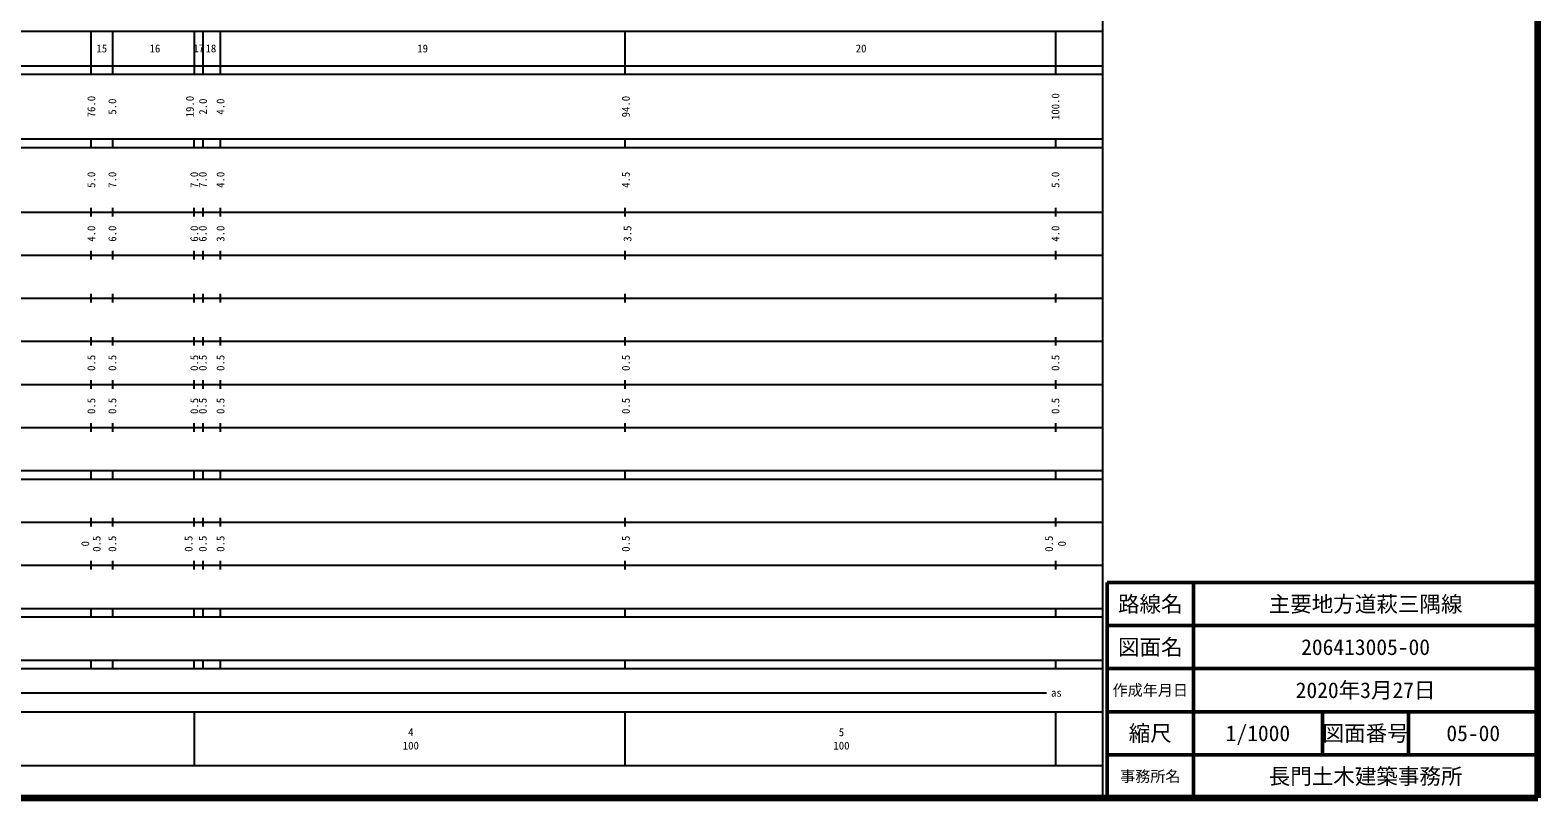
# Model space of a CAD drawing. Units: millimetres on the paper, enlarged 1000 times. Extents: x 40000 to 680000, y 20000 to 380000.
# Drawn here: x 329886 to 680000, y 20000 to 198249 of the extents above; entities that cross this region are included whole.
import ezdxf
from ezdxf.enums import TextEntityAlignment as Align

# ---------------------------------------------------------------- set-up
doc = ezdxf.new("R2010")
doc.units = ezdxf.units.MM
doc.header["$LTSCALE"] = 1000
for name, color, linetype, lineweight in [('M-TTL', 2, 'Continuous', 140), ('M-TTL-BAND', 7, 'Continuous', 25), ('M-TTL-FRAM', 2, 'Continuous', 50), ('M-TTL-LINE', 7, 'Continuous', 50), ('M-TTL-TXT', 7, 'Continuous', 13)]:
    doc.layers.add(name, color=color, linetype=linetype, lineweight=lineweight)
doc.styles.add('ＭＳ ゴシック', font='')
doc.styles.get('ＭＳ ゴシック').set_extended_font_data('MS Gothic')

msp = doc.modelspace()

# ---------------------------------------------------------------- linework, layer by layer
at = {"layer": 'M-TTL'}
for p, q in [((680000, 20000), (680000, 380000)), ((40000, 20000), (680000, 20000))]:
    msp.add_line(p, q, dxfattribs=at)
at = {"layer": 'M-TTL-BAND'}
for p, q in [((579000, 20000), (579000, 370000)), ((68000, 198000), (579000, 198000)), ((344000, 198000), (344000, 188000)), ((349000, 198000), (349000, 188000)), ((368000, 198000), (368000, 188000)), ((370000, 198000), (370000, 188000)), ((374000, 198000), (374000, 188000)), ((468000, 198000), (468000, 188000)), ((568000, 198000), (568000, 188000)), ((40000, 190000), (579000, 190000)), ((40000, 188000), (579000, 188000)), ((40000, 173000), (579000, 173000)), ((344000, 173000), (344000, 171000)), ((349000, 173000), (349000, 171000)), ((368000, 171000), (368000, 173000)), ((370000, 173000), (370000, 171000)), ((374000, 173000), (374000, 171000)), ((468000, 173000), (468000, 171000)), ((568000, 173000), (568000, 171000)), ((40000, 171000), (579000, 171000)), ((40000, 156000), (579000, 156000)), ((344000, 157000), (344000, 155000)), ((349000, 157000), (349000, 155000)), ((368000, 155000), (368000, 157000)), ((370000, 157000), (370000, 155000)), ((374000, 157000), (374000, 155000)), ((468000, 157000), (468000, 155000)), ((568000, 157000), (568000, 155000)), ((46000, 146000), (579000, 146000)), ((344000, 147000), (344000, 145000)), ((349000, 147000), (349000, 145000)), ((368000, 145000), (368000, 147000)), ((370000, 147000), (370000, 145000)), ((374000, 147000), (374000, 145000)), ((468000, 147000), (468000, 145000)), ((568000, 147000), (568000, 145000)), ((344000, 137000), (344000, 135000)), ((349000, 137000), (349000, 135000)), ((368000, 135000), (368000, 137000)), ((370000, 137000), (370000, 135000)), ((374000, 137000), (374000, 135000)), ((468000, 137000), (468000, 135000)), ((568000, 137000), (568000, 135000)), ((52000, 136000), (579000, 136000)), ((344000, 127000), (344000, 125000)), ((349000, 127000), (349000, 125000)), ((368000, 125000), (368000, 127000)), ((370000, 127000), (370000, 125000)), ((374000, 127000), (374000, 125000)), ((468000, 127000), (468000, 125000)), ((568000, 127000), (568000, 125000)), ((46000, 126000), (579000, 126000)), ((52000, 116000), (579000, 116000)), ((344000, 117000), (344000, 115000)), ((349000, 117000), (349000, 115000)), ((368000, 115000), (368000, 117000)), ((370000, 117000), (370000, 115000)), ((374000, 117000), (374000, 115000)), ((468000, 117000), (468000, 115000)), ((568000, 117000), (568000, 115000)), ((46000, 106000), (579000, 106000)), ((344000, 107000), (344000, 105000)), ((349000, 107000), (349000, 105000)), ((368000, 105000), (368000, 107000)), ((370000, 107000), (370000, 105000)), ((374000, 107000), (374000, 105000)), ((468000, 107000), (468000, 105000)), ((568000, 107000), (568000, 105000)), ((40000, 96000), (579000, 96000)), ((344000, 96000), (344000, 94000)), ((349000, 96000), (349000, 94000)), ((368000, 94000), (368000, 96000)), ((370000, 96000), (370000, 94000)), ((374000, 96000), (374000, 94000)), ((468000, 96000), (468000, 94000)), ((568000, 96000), (568000, 94000)), ((40000, 94000), (579000, 94000)), ((344000, 85000), (344000, 83000)), ((349000, 85000), (349000, 83000)), ((368000, 83000), (368000, 85000)), ((370000, 85000), (370000, 83000)), ((374000, 85000), (374000, 83000)), ((468000, 85000), (468000, 83000)), ((568000, 85000), (568000, 83000)), ((49000, 84000), (579000, 84000)), ((40000, 74000), (579000, 74000)), ((344000, 75000), (344000, 73000)), ((349000, 75000), (349000, 73000)), ((368000, 73000), (368000, 75000)), ((370000, 75000), (370000, 73000)), ((374000, 75000), (374000, 73000)), ((468000, 75000), (468000, 73000)), ((568000, 75000), (568000, 73000)), ((40000, 64000), (579000, 64000)), ((344000, 64000), (344000, 62000)), ((349000, 64000), (349000, 62000)), ((368000, 62000), (368000, 64000)), ((370000, 64000), (370000, 62000)), ((374000, 64000), (374000, 62000)), ((468000, 64000), (468000, 62000)), ((568000, 64000), (568000, 62000)), ((40000, 62000), (579000, 62000)), ((40000, 52000), (579000, 52000)), ((40000, 50000), (579000, 50000)), ((344000, 52000), (344000, 50000)), ((349000, 52000), (349000, 50000)), ((368000, 50000), (368000, 52000)), ((370000, 52000), (370000, 50000)), ((374000, 52000), (374000, 50000)), ((468000, 52000), (468000, 50000)), ((568000, 52000), (568000, 50000)), ((70805, 44406), (565903, 44406)), ((40000, 40000), (579000, 40000)), ((368000, 40000), (368000, 27500)), ((468000, 40000), (468000, 27500)), ((568000, 40000), (568000, 27500)), ((68000, 27500), (579000, 27500))]:
    msp.add_line(p, q, dxfattribs=at)
at = {"layer": 'M-TTL-FRAM'}
for p, q in [((680000, 70000), (580000, 70000)), ((580000, 70000), (580000, 20000))]:
    msp.add_line(p, q, dxfattribs=at)
at = {"layer": 'M-TTL-LINE'}
for p, q in [((600000, 70000), (600000, 20000)), ((680000, 60000), (580000, 60000)), ((680000, 50000), (580000, 50000)), ((680000, 40000), (580000, 40000)), ((630000, 40000), (630000, 30000)), ((650000, 40000), (650000, 30000)), ((680000, 30000), (580000, 30000))]:
    msp.add_line(p, q, dxfattribs=at)

# ---------------------------------------------------------------- texts
at = {"layer": 'M-TTL-BAND', "style": 'ＭＳ ゴシック'}
for s, p in [('15', (346528, 194000)), ('16', (358861, 194000)), ('17', (369025, 194027)), ('18', (371862, 194000)), ('19', (421030, 194000)), ('20', (522846, 194000)), ('as', (568201, 44406)), ('4', (418288, 35238)), ('5', (518288, 35238)), ('100', (418288, 32131)), ('100', (518288, 32131))]:
    msp.add_text(s, height=1833, dxfattribs=at).set_placement(p, align=Align.MIDDLE_CENTER)
for s, p in [('76.0', (344084, 180500)), ('5.0', (348960, 180500)), ('19.0', (366974, 180500)), ('2.0', (370024, 180500)), ('4.0', (374086, 180500)), ('94.0', (468214, 180500)), ('100.0', (567968, 180500)), ('5.0', (344084, 163500)), ('7.0', (348960, 163500)), ('7.0', (367990, 163500)), ('7.0', (369960, 163500)), ('4.0', (374086, 163500)), ('4.5', (468214, 163500)), ('5.0', (567968, 163500)), ('4.0', (344084, 151000)), ('6.0', (348960, 151000)), ('6.0', (367990, 151000)), ('6.0', (369960, 151000)), ('3.0', (374086, 151000)), ('3.5', (468589, 151000)), ('4.0', (567968, 151000)), ('0.5', (344084, 121000)), ('0.5', (348960, 121000)), ('0.5', (367990, 121000)), ('0.5', (369960, 121000)), ('0.5', (374086, 121000)), ('0.5', (468214, 121000)), ('0.5', (567968, 121000)), ('0.5', (344084, 111000)), ('0.5', (348960, 111000)), ('0.5', (367990, 111000)), ('0.5', (369960, 111000)), ('0.5', (374086, 111000)), ('0.5', (468214, 111000)), ('0.5', (567968, 111000)), ('0.5', (345320, 79000)), ('0.5', (348960, 79000)), ('0.5', (366666, 79000)), ('0.5', (369960, 79000)), ('0.5', (374086, 79000)), ('0.5', (468214, 79000)), ('0.5', (566468, 79000)), ('0', (342675, 79000)), ('0', (569468, 79000))]:
    msp.add_text(s, height=1833, rotation=90, dxfattribs=at).set_placement(p, align=Align.MIDDLE_CENTER)
at = {"layer": 'M-TTL-TXT', "style": 'ＭＳ ゴシック'}
for s, height, p in [('路線名', 3666, (590000, 65000)), ('主要地方道萩三隅線', 3666, (640000, 65000)), ('図面名', 3666, (590000, 55000)), ('206413005-00', 3666, (640000, 55000)), ('作成年月日', 2566, (590000, 45000)), ('2020年3月27日', 3666, (640000, 45000)), ('縮尺', 3666, (590000, 35000)), ('1/1000', 3666, (615000, 35000)), ('図面番号', 3666, (640000, 35000)), ('05-00', 3666, (665000, 35000)), ('事務所名', 2566, (590000, 25000)), ('長門土木建築事務所', 3666, (640000, 25000))]:
    msp.add_text(s, height=height, dxfattribs=at).set_placement(p, align=Align.MIDDLE_CENTER)

doc.saveas('drawing.dxf')
